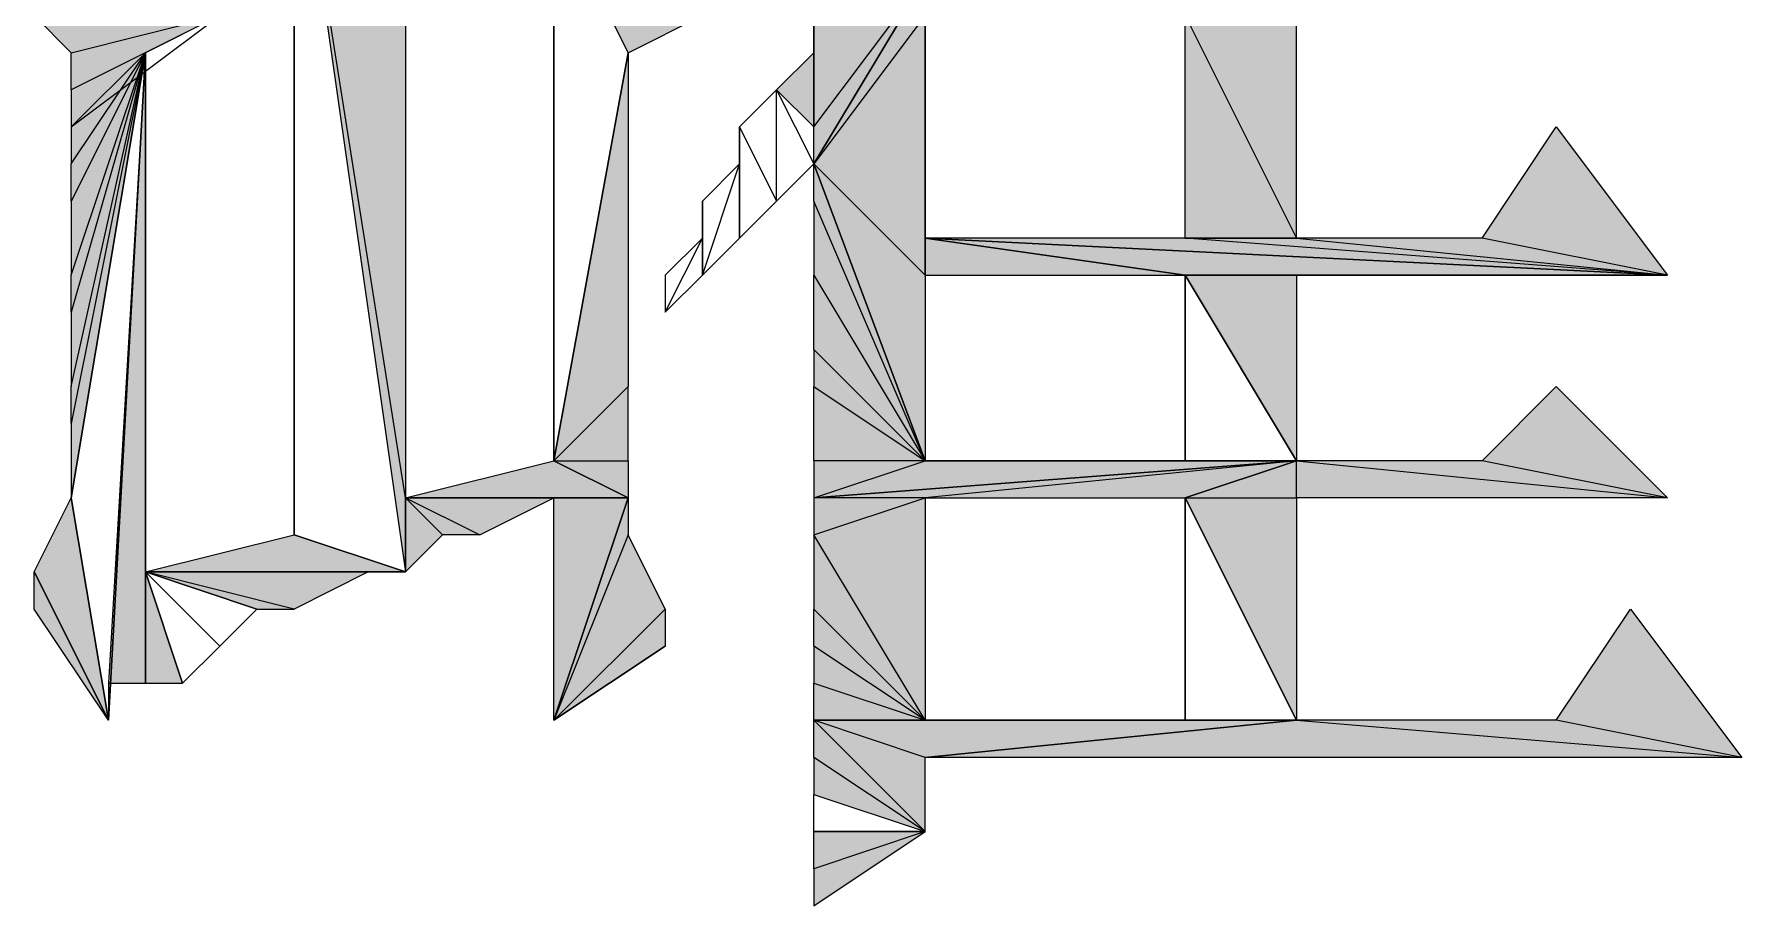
# Model space of a CAD drawing. Header units: inches. Extents: x -244 to 17, y 0 to 370.
# Drawn here: x -30.342 to -27.421, y 22.49 to 23.982 of the extents above; entities that cross this region are included whole.
import ezdxf

# ---------------------------------------------------------------- set-up
doc = ezdxf.new("R2010")
doc.units = ezdxf.units.IN
doc.header["$MEASUREMENT"] = 0
doc.layers.add('图层 1', color=7, linetype='Continuous')

# ---------------------------------------------------------------- blocks, each defined once
blk = doc.blocks.new('block 2')
at = {"layer": '图层 1', "true_color": 0xffffff}
h = blk.add_hatch(color=7, dxfattribs=at)
h.dxf.hatch_style = 2
h.paths.add_polyline_path([(43.18, 50.9905), (43.3069, 50.9272), (42.9261, 50.8634)])
h = blk.add_hatch(color=7, dxfattribs=at)
h.dxf.hatch_style = 2
h.paths.add_polyline_path([(43.1166, 50.9905), (43.18, 50.9905), (42.9261, 50.8634)])
h = blk.add_hatch(color=7, dxfattribs=at)
h.dxf.hatch_style = 2
h.paths.add_polyline_path([(44.1326, 50.6729), (44.1326, 50.9905), (44.196, 50.9905)])
h.paths.add_polyline_path([(44.069, 50.9272), (44.1326, 50.6729), (44.1326, 50.9905)])
h = blk.add_hatch(color=7, dxfattribs=at)
h.dxf.hatch_style = 2
h.paths.add_polyline_path([(44.069, 50.8), (43.4341, 50.9272), (43.4975, 50.9272)])
h.paths.add_polyline_path([(43.3069, 50.9272), (44.069, 50.8), (43.4341, 50.9272)])
h = blk.add_hatch(color=7, dxfattribs=at)
h.dxf.hatch_style = 2
h.paths.add_polyline_path([(44.069, 50.8), (43.6246, 50.9272), (43.688, 50.9272)])
h.paths.add_polyline_path([(43.4975, 50.9272), (44.069, 50.8), (43.6246, 50.9272)])
h = blk.add_hatch(color=7, dxfattribs=at)
h.dxf.hatch_style = 2
h.paths.add_polyline_path([(44.069, 50.8), (43.8151, 50.9272), (43.8785, 50.9272)])
h.paths.add_polyline_path([(43.688, 50.9272), (44.069, 50.8), (43.8151, 50.9272)])
h = blk.add_hatch(color=7, dxfattribs=at)
h.dxf.hatch_style = 2
h.paths.add_polyline_path([(44.1326, 50.6729), (44.0056, 50.9272), (44.069, 50.9272)])
h.paths.add_polyline_path([(43.942, 50.9272), (44.1326, 50.6729), (44.0056, 50.9272)])
h.paths.add_polyline_path([(44.069, 50.8), (43.942, 50.9272), (44.1326, 50.6729)])
h.paths.add_polyline_path([(43.8785, 50.9272), (44.069, 50.8), (43.942, 50.9272)])
h = blk.add_hatch(color=7, dxfattribs=at)
h.dxf.hatch_style = 2
h.paths.add_polyline_path([(44.069, 50.8), (42.9895, 50.8634), (42.9261, 50.8634)])
h.paths.add_polyline_path([(42.9895, 50.8), (44.069, 50.8), (42.9895, 50.8634)])
h = blk.add_hatch(color=7, dxfattribs=at)
h.dxf.hatch_style = 2
h.paths.add_polyline_path([(43.18, 50.8), (42.9895, 50.8), (42.9895, 50.7366)])
h = blk.add_hatch(color=7, dxfattribs=at)
h.dxf.hatch_style = 2
h.paths.add_polyline_path([(43.1166, 50.5461), (43.18, 50.8), (43.18, 50.419)])
h.paths.add_polyline_path([(43.1166, 50.6095), (43.1166, 50.5461), (43.18, 50.8)])
h = blk.add_hatch(color=7, dxfattribs=at)
h.dxf.hatch_style = 2
h.paths.add_polyline_path([(43.18, 50.8), (43.2436, 50.5461), (43.18, 50.3556)])
h = blk.add_hatch(color=7, dxfattribs=at)
h.dxf.hatch_style = 2
h.paths.add_polyline_path([(43.3069, 50.3556), (44.5136, 50.5461), (43.18, 50.3556)])
h.paths.add_polyline_path([(44.5136, 50.3556), (43.3069, 50.3556), (44.5136, 50.5461)])
h = blk.add_hatch(color=7, dxfattribs=at)
h.dxf.hatch_style = 2
h.paths.add_polyline_path([(43.3069, 50.3556), (43.2436, 50.2285), (43.3069, 50.1014)])
h.paths.add_polyline_path([(43.2436, 50.2919), (43.3069, 50.3556), (43.2436, 50.2285)])
h.paths.add_polyline_path([(43.18, 50.3556), (43.2436, 50.2919), (43.3069, 50.3556)])
h = blk.add_hatch(color=7, dxfattribs=at)
h.dxf.hatch_style = 2
h.paths.add_polyline_path([(43.3069, 50.3556), (43.3705, 50.1014), (43.3069, 49.9746)])
h = blk.add_hatch(color=7, dxfattribs=at)
h.dxf.hatch_style = 2
h.paths.add_polyline_path([(42.9261, 50.1014), (43.1166, 49.9112), (43.053, 49.9112)])
h.paths.add_polyline_path([(43.2436, 49.9746), (42.9261, 50.1014), (43.1166, 49.9112)])
h.paths.add_polyline_path([(43.3069, 49.9746), (43.2436, 49.9746), (42.9261, 50.1014)])
h = blk.add_hatch(color=7, dxfattribs=at)
h.dxf.hatch_style = 2
h.paths.add_polyline_path([(43.3069, 49.9746), (42.9261, 50.1014), (43.3069, 50.1014)])
h = blk.add_hatch(color=7, dxfattribs=at)
h.dxf.hatch_style = 2
h.paths.add_polyline_path([(43.3705, 50.1014), (43.3705, 49.9746), (43.3069, 49.9746)])
h.paths.add_polyline_path([(43.4975, 49.9746), (43.3705, 50.1014), (43.3705, 49.9746)])
h.paths.add_polyline_path([(44.069, 49.9746), (43.4975, 49.9746), (43.3705, 50.1014)])
h = blk.add_hatch(color=7, dxfattribs=at)
h.dxf.hatch_style = 2
h.paths.add_polyline_path([(44.3231, 50.1014), (44.069, 49.9746), (44.1326, 49.8475)])
h = blk.add_hatch(color=7, dxfattribs=at)
h.dxf.hatch_style = 2
h.paths.add_polyline_path([(44.0056, 49.7207), (44.069, 49.657), (43.942, 49.657)])
h = blk.add_hatch(color=7, dxfattribs=at)
h.dxf.hatch_style = 2
h.paths.add_polyline_path([(42.7356, 49.4664), (42.672, 49.657), (42.6085, 49.657)])
h.paths.add_polyline_path([(42.7356, 49.657), (42.7356, 49.4664), (42.672, 49.657)])
h = blk.add_hatch(color=7, dxfattribs=at)
h.dxf.hatch_style = 2
h.paths.add_polyline_path([(42.8625, 49.4664), (42.9261, 49.657), (42.9261, 48.8315)])
h.paths.add_polyline_path([(42.7356, 49.4664), (42.8625, 49.4664), (42.9261, 49.657)])
h = blk.add_hatch(color=7, dxfattribs=at)
h.dxf.hatch_style = 2
h.paths.add_polyline_path([(42.7356, 49.4664), (42.8625, 49.657), (42.799, 49.657)])
h.paths.add_polyline_path([(42.9261, 49.657), (42.7356, 49.4664), (42.8625, 49.657)])
h = blk.add_hatch(color=7, dxfattribs=at)
h.dxf.hatch_style = 2
h.paths.add_polyline_path([(42.9261, 49.4664), (43.2436, 49.657), (43.1166, 49.657)])
h.paths.add_polyline_path([(43.3069, 49.4664), (42.9261, 49.4664), (43.2436, 49.657)])
h = blk.add_hatch(color=7, dxfattribs=at)
h.dxf.hatch_style = 2
h.paths.add_polyline_path([(42.9261, 49.4664), (43.053, 49.657), (42.9895, 49.657)])
h.paths.add_polyline_path([(43.1166, 49.657), (42.9261, 49.4664), (43.053, 49.657)])
h = blk.add_hatch(color=7, dxfattribs=at)
h.dxf.hatch_style = 2
h.paths.add_polyline_path([(42.9895, 49.657), (42.9261, 49.4664), (42.9261, 49.657)])
h = blk.add_hatch(color=7, dxfattribs=at)
h.dxf.hatch_style = 2
h.paths.add_polyline_path([(43.3069, 49.4664), (43.3069, 49.657), (43.2436, 49.657)])
h.paths.add_polyline_path([(43.3705, 48.8315), (43.3069, 49.4664), (43.3069, 49.657)])
h.paths.add_polyline_path([(43.3069, 49.022), (43.3705, 48.8315), (43.3069, 49.4664)])
h = blk.add_hatch(color=7, dxfattribs=at)
h.dxf.hatch_style = 2
h.paths.add_polyline_path([(43.3705, 49.4664), (43.3705, 49.657), (43.3069, 49.657)])
h.paths.add_polyline_path([(43.4975, 49.657), (43.3705, 49.4664), (43.3705, 49.657)])
h = blk.add_hatch(color=7, dxfattribs=at)
h.dxf.hatch_style = 2
h.paths.add_polyline_path([(43.3069, 49.657), (43.3705, 49.4664), (43.3705, 48.8315)])
h = blk.add_hatch(color=7, dxfattribs=at)
h.dxf.hatch_style = 2
h.paths.add_polyline_path([(43.8785, 49.657), (43.688, 49.4664), (43.3705, 49.4664)])
h.paths.add_polyline_path([(44.1326, 49.4664), (43.8785, 49.657), (43.688, 49.4664)])
h.paths.add_polyline_path([(44.196, 49.4664), (44.1326, 49.4664), (43.8785, 49.657)])
h = blk.add_hatch(color=7, dxfattribs=at)
h.dxf.hatch_style = 2
h.paths.add_polyline_path([(43.3705, 49.4664), (43.8151, 49.657), (43.688, 49.657)])
h.paths.add_polyline_path([(43.8785, 49.657), (43.3705, 49.4664), (43.8151, 49.657)])
h = blk.add_hatch(color=7, dxfattribs=at)
h.dxf.hatch_style = 2
h.paths.add_polyline_path([(43.3705, 49.4664), (43.561, 49.657), (43.4975, 49.657)])
h.paths.add_polyline_path([(43.688, 49.657), (43.3705, 49.4664), (43.561, 49.657)])
h = blk.add_hatch(color=7, dxfattribs=at)
h.dxf.hatch_style = 2
h.paths.add_polyline_path([(43.942, 49.657), (44.196, 49.4664), (44.1326, 49.657)])
h.paths.add_polyline_path([(43.8785, 49.657), (43.942, 49.657), (44.196, 49.4664)])
h = blk.add_hatch(color=7, dxfattribs=at)
h.dxf.hatch_style = 2
h.paths.add_polyline_path([(42.8625, 49.4664), (42.9261, 48.8315), (42.8625, 48.0694)])
h = blk.add_hatch(color=7, dxfattribs=at)
h.dxf.hatch_style = 2
h.paths.add_polyline_path([(43.688, 48.1966), (43.7515, 49.022), (43.7515, 49.4664)])
h.paths.add_polyline_path([(43.7515, 48.8315), (43.688, 48.1966), (43.7515, 49.022)])
h = blk.add_hatch(color=7, dxfattribs=at)
h.dxf.hatch_style = 2
h.paths.add_polyline_path([(43.7515, 49.4664), (43.688, 49.022), (43.688, 48.1966)])
h = blk.add_hatch(color=7, dxfattribs=at)
h.dxf.hatch_style = 2
h.paths.add_polyline_path([(43.7515, 49.4664), (43.688, 49.4664), (43.688, 49.022)])
h = blk.add_hatch(color=7, dxfattribs=at)
h.dxf.hatch_style = 2
h.paths.add_polyline_path([(43.3069, 49.022), (43.3069, 48.8315), (42.9261, 48.8315)])
h = blk.add_hatch(color=7, dxfattribs=at)
h.dxf.hatch_style = 2
h.paths.add_polyline_path([(43.3069, 48.8315), (43.3705, 48.8315), (43.3069, 48.1966)])
h.paths.add_polyline_path([(43.3069, 49.022), (43.3069, 48.8315), (43.3705, 48.8315)])
h = blk.add_hatch(color=7, dxfattribs=at)
h.dxf.hatch_style = 2
h.paths.add_polyline_path([(43.688, 49.022), (43.688, 48.8315), (43.3705, 48.8315)])
h = blk.add_hatch(color=7, dxfattribs=at)
h.dxf.hatch_style = 2
h.paths.add_polyline_path([(44.1326, 49.022), (43.7515, 48.8315), (43.7515, 49.022)])
h.paths.add_polyline_path([(44.1326, 48.8315), (44.1326, 49.022), (43.7515, 48.8315)])
h = blk.add_hatch(color=7, dxfattribs=at)
h.dxf.hatch_style = 2
h.paths.add_polyline_path([(42.8625, 48.0694), (42.9261, 48.3871), (42.9261, 48.8315)])
h.paths.add_polyline_path([(43.1166, 48.26), (42.8625, 48.0694), (42.9261, 48.3871)])
h = blk.add_hatch(color=7, dxfattribs=at)
h.dxf.hatch_style = 2
h.paths.add_polyline_path([(43.3069, 48.1966), (43.3705, 48.5139), (43.3705, 48.8315)])
h.paths.add_polyline_path([(43.4975, 48.3871), (43.3069, 48.1966), (43.3705, 48.5139)])
h = blk.add_hatch(color=7, dxfattribs=at)
h.dxf.hatch_style = 2
h.paths.add_polyline_path([(43.688, 48.1966), (43.7515, 48.5139), (43.7515, 48.8315)])
h.paths.add_polyline_path([(43.942, 48.3871), (43.688, 48.1966), (43.7515, 48.5139)])
at = {"layer": '图层 1', "lineweight": 0}
for points in [[(43.18, 50.9905), (43.3069, 50.9272), (42.9261, 50.8634), (43.18, 50.9905)], [(43.1166, 50.9905), (43.18, 50.9905), (42.9261, 50.8634), (43.1166, 50.9905)], [(44.069, 50.9272), (44.1326, 50.6729), (44.1326, 50.9905), (44.069, 50.9272)], [(43.3069, 50.9272), (42.9261, 50.8634), (44.069, 50.8), (43.3069, 50.9272)], [(43.3069, 50.9272), (44.069, 50.8), (43.4341, 50.9272), (43.3069, 50.9272)], [(44.069, 50.8), (43.4341, 50.9272), (43.4975, 50.9272), (44.069, 50.8)], [(43.4975, 50.9272), (44.069, 50.8), (43.6246, 50.9272), (43.4975, 50.9272)], [(44.069, 50.8), (43.6246, 50.9272), (43.688, 50.9272), (44.069, 50.8)], [(43.688, 50.9272), (44.069, 50.8), (43.8151, 50.9272), (43.688, 50.9272)], [(44.069, 50.8), (43.8151, 50.9272), (43.8785, 50.9272), (44.069, 50.8)], [(43.8785, 50.9272), (44.069, 50.8), (43.942, 50.9272), (43.8785, 50.9272)], [(43.942, 50.9272), (44.1326, 50.6729), (44.0056, 50.9272), (43.942, 50.9272)], [(44.069, 50.8), (43.942, 50.9272), (44.1326, 50.6729), (44.069, 50.8)], [(44.1326, 50.6729), (44.0056, 50.9272), (44.069, 50.9272), (44.1326, 50.6729)], [(44.069, 50.8), (42.9895, 50.8634), (42.9261, 50.8634), (44.069, 50.8)], [(42.9895, 50.8), (44.069, 50.8), (42.9895, 50.8634), (42.9895, 50.8)], [(42.9895, 50.7366), (43.053, 50.6729), (43.18, 50.8), (42.9895, 50.7366)], [(43.18, 50.8), (42.9895, 50.8), (42.9895, 50.7366), (43.18, 50.8)], [(44.069, 50.8), (43.18, 50.8), (42.9895, 50.8), (44.069, 50.8)], [(43.18, 50.8), (43.053, 50.6729), (43.1166, 50.6095), (43.18, 50.8)], [(43.1166, 50.5461), (43.18, 50.8), (43.18, 50.419), (43.1166, 50.5461)], [(43.1166, 50.6095), (43.1166, 50.5461), (43.18, 50.8), (43.1166, 50.6095)], [(43.18, 50.8), (43.18, 50.419), (43.18, 50.3556), (43.18, 50.8)], [(43.18, 50.8), (43.2436, 50.5461), (43.18, 50.3556), (43.18, 50.8)], [(43.3069, 50.3556), (44.5136, 50.5461), (43.18, 50.3556), (43.3069, 50.3556)], [(43.2436, 50.5461), (44.5136, 50.5461), (43.18, 50.3556), (43.2436, 50.5461)], [(44.5136, 50.3556), (43.3069, 50.3556), (44.5136, 50.5461), (44.5136, 50.3556)], [(43.18, 50.3556), (43.2436, 50.2919), (43.3069, 50.3556), (43.18, 50.3556)], [(43.3069, 50.3556), (43.2436, 50.2285), (43.3069, 50.1014), (43.3069, 50.3556)], [(43.2436, 50.2919), (43.3069, 50.3556), (43.2436, 50.2285), (43.2436, 50.2919)], [(43.3069, 50.3556), (43.3705, 50.1014), (43.3069, 49.9746), (43.3069, 50.3556)], [(43.3069, 50.3556), (43.3069, 50.1014), (43.3069, 49.9746), (43.3069, 50.3556)], [(42.9261, 50.1014), (43.1166, 49.9112), (43.053, 49.9112), (42.9261, 50.1014)], [(43.2436, 49.9746), (42.9261, 50.1014), (43.1166, 49.9112), (43.2436, 49.9746)], [(43.3069, 49.9746), (43.2436, 49.9746), (42.9261, 50.1014), (43.3069, 49.9746)], [(43.3069, 49.9746), (42.9261, 50.1014), (43.3069, 50.1014), (43.3069, 49.9746)], [(43.3705, 50.1014), (43.3705, 49.9746), (43.3069, 49.9746), (43.3705, 50.1014)], [(43.3705, 50.1014), (44.3231, 50.1014), (44.069, 49.9746), (43.3705, 50.1014)], [(43.4975, 49.9746), (43.3705, 50.1014), (43.3705, 49.9746), (43.4975, 49.9746)], [(44.069, 49.9746), (43.4975, 49.9746), (43.3705, 50.1014), (44.069, 49.9746)], [(44.3231, 50.1014), (44.069, 49.9746), (44.1326, 49.8475), (44.3231, 50.1014)], [(43.6246, 49.9112), (43.7515, 49.8475), (43.688, 49.8475), (43.6246, 49.9112)], [(43.688, 49.9112), (43.6246, 49.9112), (43.7515, 49.8475), (43.688, 49.9112)], [(43.688, 49.8475), (43.8785, 49.7841), (43.7515, 49.7841), (43.688, 49.8475)], [(43.8151, 49.8475), (43.688, 49.8475), (43.8785, 49.7841), (43.8151, 49.8475)], [(43.7515, 49.8475), (43.688, 49.8475), (43.8151, 49.8475), (43.7515, 49.8475)], [(43.7515, 49.7841), (43.942, 49.7841), (43.8151, 49.7207), (43.7515, 49.7841)], [(43.8785, 49.7841), (43.7515, 49.7841), (43.942, 49.7841), (43.8785, 49.7841)], [(43.942, 49.7841), (43.8151, 49.7207), (44.0056, 49.7207), (43.942, 49.7841)], [(43.8151, 49.7207), (44.0056, 49.7207), (43.8785, 49.657), (43.8151, 49.7207)], [(44.0056, 49.7207), (43.8785, 49.657), (43.942, 49.657), (44.0056, 49.7207)], [(44.0056, 49.7207), (44.069, 49.657), (43.942, 49.657), (44.0056, 49.7207)], [(42.7356, 49.4664), (42.672, 49.657), (42.6085, 49.657), (42.7356, 49.4664)], [(42.7356, 49.657), (42.7356, 49.4664), (42.672, 49.657), (42.7356, 49.657)], [(42.7356, 49.4664), (42.8625, 49.4664), (42.9261, 49.657), (42.7356, 49.4664)], [(42.7356, 49.4664), (42.8625, 49.657), (42.799, 49.657), (42.7356, 49.4664)], [(42.9261, 49.657), (42.7356, 49.4664), (42.8625, 49.657), (42.9261, 49.657)], [(42.799, 49.657), (42.7356, 49.4664), (42.7356, 49.657), (42.799, 49.657)], [(42.8625, 49.4664), (42.9261, 49.657), (42.9261, 48.8315), (42.8625, 49.4664)], [(42.9261, 49.4664), (43.2436, 49.657), (43.1166, 49.657), (42.9261, 49.4664)], [(43.3069, 49.4664), (42.9261, 49.4664), (43.2436, 49.657), (43.3069, 49.4664)], [(42.9261, 49.4664), (43.053, 49.657), (42.9895, 49.657), (42.9261, 49.4664)], [(43.1166, 49.657), (42.9261, 49.4664), (43.053, 49.657), (43.1166, 49.657)], [(42.9261, 49.4664), (42.9261, 49.657), (42.9261, 48.8315), (42.9261, 49.4664)], [(42.9895, 49.657), (42.9261, 49.4664), (42.9261, 49.657), (42.9895, 49.657)], [(43.3069, 49.4664), (43.3069, 49.657), (43.2436, 49.657), (43.3069, 49.4664)], [(43.3705, 48.8315), (43.3069, 49.4664), (43.3069, 49.657), (43.3705, 48.8315)], [(43.3705, 49.4664), (43.3705, 49.657), (43.3069, 49.657), (43.3705, 49.4664)], [(43.3069, 49.657), (43.3705, 49.4664), (43.3705, 48.8315), (43.3069, 49.657)], [(43.8785, 49.657), (43.688, 49.4664), (43.3705, 49.4664), (43.8785, 49.657)], [(43.3705, 49.4664), (43.8151, 49.657), (43.688, 49.657), (43.3705, 49.4664)], [(43.8785, 49.657), (43.3705, 49.4664), (43.8151, 49.657), (43.8785, 49.657)], [(43.3705, 49.4664), (43.561, 49.657), (43.4975, 49.657), (43.3705, 49.4664)], [(43.688, 49.657), (43.3705, 49.4664), (43.561, 49.657), (43.688, 49.657)], [(43.4975, 49.657), (43.3705, 49.4664), (43.3705, 49.657), (43.4975, 49.657)], [(44.1326, 49.4664), (43.8785, 49.657), (43.688, 49.4664), (44.1326, 49.4664)], [(44.196, 49.4664), (44.1326, 49.4664), (43.8785, 49.657), (44.196, 49.4664)], [(43.8785, 49.657), (43.942, 49.657), (44.196, 49.4664), (43.8785, 49.657)], [(43.942, 49.657), (44.196, 49.4664), (44.1326, 49.657), (43.942, 49.657)], [(44.069, 49.657), (44.1326, 49.657), (43.942, 49.657), (44.069, 49.657)], [(42.8625, 49.4664), (42.9261, 48.8315), (42.8625, 48.0694), (42.8625, 49.4664)], [(43.3069, 49.022), (43.3705, 48.8315), (43.3069, 49.4664), (43.3069, 49.022)], [(43.688, 48.1966), (43.7515, 49.022), (43.7515, 49.4664), (43.688, 48.1966)], [(43.7515, 49.4664), (43.688, 49.022), (43.688, 48.1966), (43.7515, 49.4664)], [(43.7515, 49.4664), (43.688, 49.4664), (43.688, 49.022), (43.7515, 49.4664)], [(44.1326, 49.4664), (43.7515, 49.4664), (43.688, 49.4664), (44.1326, 49.4664)], [(43.3069, 49.022), (43.3069, 48.8315), (42.9261, 48.8315), (43.3069, 49.022)], [(42.9261, 49.022), (43.3069, 49.022), (42.9261, 48.8315), (42.9261, 49.022)], [(43.3069, 49.022), (43.3069, 48.8315), (43.3705, 48.8315), (43.3069, 49.022)], [(43.688, 49.022), (43.688, 48.8315), (43.3705, 48.8315), (43.688, 49.022)], [(43.3705, 49.022), (43.688, 49.022), (43.3705, 48.8315), (43.3705, 49.022)], [(43.7515, 48.8315), (43.688, 48.1966), (43.7515, 49.022), (43.7515, 48.8315)], [(43.688, 49.022), (43.688, 48.8315), (43.688, 48.1966), (43.688, 49.022)], [(44.1326, 49.022), (43.7515, 48.8315), (43.7515, 49.022), (44.1326, 49.022)], [(44.1326, 48.8315), (44.1326, 49.022), (43.7515, 48.8315), (44.1326, 48.8315)], [(42.8625, 48.0694), (42.9261, 48.3871), (42.9261, 48.8315), (42.8625, 48.0694)], [(43.3069, 48.1966), (43.3705, 48.5139), (43.3705, 48.8315), (43.3069, 48.1966)], [(43.3069, 48.8315), (43.3705, 48.8315), (43.3069, 48.1966), (43.3069, 48.8315)], [(43.688, 48.1966), (43.7515, 48.5139), (43.7515, 48.8315), (43.688, 48.1966)], [(43.4975, 48.3871), (43.3069, 48.1966), (43.3705, 48.5139), (43.4975, 48.3871)], [(43.942, 48.3871), (43.688, 48.1966), (43.7515, 48.5139), (43.942, 48.3871)], [(43.1166, 48.26), (42.8625, 48.0694), (42.9261, 48.3871), (43.1166, 48.26)]]:
    blk.add_lwpolyline(points, dxfattribs=at)
at = {"layer": '图层 1', "color": 7, "lineweight": 13, "true_color": 0xffffff}
for points in [[(43.18, 50.9905), (43.3069, 50.9272), (42.9261, 50.8634), (43.18, 50.9905)], [(43.1166, 50.9905), (43.18, 50.9905), (42.9261, 50.8634), (43.1166, 50.9905)], [(44.069, 50.9272), (44.1326, 50.6729), (44.1326, 50.9905), (44.069, 50.9272)], [(43.3069, 50.9272), (42.9261, 50.8634), (44.069, 50.8), (43.3069, 50.9272)], [(43.3069, 50.9272), (44.069, 50.8), (43.4341, 50.9272), (43.3069, 50.9272)], [(44.069, 50.8), (43.4341, 50.9272), (43.4975, 50.9272), (44.069, 50.8)], [(43.4975, 50.9272), (44.069, 50.8), (43.6246, 50.9272), (43.4975, 50.9272)], [(44.069, 50.8), (43.6246, 50.9272), (43.688, 50.9272), (44.069, 50.8)], [(43.688, 50.9272), (44.069, 50.8), (43.8151, 50.9272), (43.688, 50.9272)], [(44.069, 50.8), (43.8151, 50.9272), (43.8785, 50.9272), (44.069, 50.8)], [(43.8785, 50.9272), (44.069, 50.8), (43.942, 50.9272), (43.8785, 50.9272)], [(43.942, 50.9272), (44.1326, 50.6729), (44.0056, 50.9272), (43.942, 50.9272)], [(44.069, 50.8), (43.942, 50.9272), (44.1326, 50.6729), (44.069, 50.8)], [(44.1326, 50.6729), (44.0056, 50.9272), (44.069, 50.9272), (44.1326, 50.6729)], [(44.069, 50.8), (42.9895, 50.8634), (42.9261, 50.8634), (44.069, 50.8)], [(42.9895, 50.8), (44.069, 50.8), (42.9895, 50.8634), (42.9895, 50.8)], [(42.9895, 50.7366), (43.053, 50.6729), (43.18, 50.8), (42.9895, 50.7366)], [(43.18, 50.8), (42.9895, 50.8), (42.9895, 50.7366), (43.18, 50.8)], [(44.069, 50.8), (43.18, 50.8), (42.9895, 50.8), (44.069, 50.8)], [(43.18, 50.8), (43.053, 50.6729), (43.1166, 50.6095), (43.18, 50.8)], [(43.1166, 50.5461), (43.18, 50.8), (43.18, 50.419), (43.1166, 50.5461)], [(43.1166, 50.6095), (43.1166, 50.5461), (43.18, 50.8), (43.1166, 50.6095)], [(43.18, 50.8), (43.18, 50.419), (43.18, 50.3556), (43.18, 50.8)], [(43.18, 50.8), (43.2436, 50.5461), (43.18, 50.3556), (43.18, 50.8)], [(43.3069, 50.3556), (44.5136, 50.5461), (43.18, 50.3556), (43.3069, 50.3556)], [(43.2436, 50.5461), (44.5136, 50.5461), (43.18, 50.3556), (43.2436, 50.5461)], [(44.5136, 50.3556), (43.3069, 50.3556), (44.5136, 50.5461), (44.5136, 50.3556)], [(43.18, 50.3556), (43.2436, 50.2919), (43.3069, 50.3556), (43.18, 50.3556)], [(43.3069, 50.3556), (43.2436, 50.2285), (43.3069, 50.1014), (43.3069, 50.3556)], [(43.2436, 50.2919), (43.3069, 50.3556), (43.2436, 50.2285), (43.2436, 50.2919)], [(43.3069, 50.3556), (43.3705, 50.1014), (43.3069, 49.9746), (43.3069, 50.3556)], [(43.3069, 50.3556), (43.3069, 50.1014), (43.3069, 49.9746), (43.3069, 50.3556)], [(42.9261, 50.1014), (43.1166, 49.9112), (43.053, 49.9112), (42.9261, 50.1014)], [(43.2436, 49.9746), (42.9261, 50.1014), (43.1166, 49.9112), (43.2436, 49.9746)], [(43.3069, 49.9746), (43.2436, 49.9746), (42.9261, 50.1014), (43.3069, 49.9746)], [(43.3069, 49.9746), (42.9261, 50.1014), (43.3069, 50.1014), (43.3069, 49.9746)], [(43.3705, 50.1014), (43.3705, 49.9746), (43.3069, 49.9746), (43.3705, 50.1014)], [(43.3705, 50.1014), (44.3231, 50.1014), (44.069, 49.9746), (43.3705, 50.1014)], [(43.4975, 49.9746), (43.3705, 50.1014), (43.3705, 49.9746), (43.4975, 49.9746)], [(44.069, 49.9746), (43.4975, 49.9746), (43.3705, 50.1014), (44.069, 49.9746)], [(44.3231, 50.1014), (44.069, 49.9746), (44.1326, 49.8475), (44.3231, 50.1014)], [(43.6246, 49.9112), (43.7515, 49.8475), (43.688, 49.8475), (43.6246, 49.9112)], [(43.688, 49.9112), (43.6246, 49.9112), (43.7515, 49.8475), (43.688, 49.9112)], [(43.688, 49.8475), (43.8785, 49.7841), (43.7515, 49.7841), (43.688, 49.8475)], [(43.8151, 49.8475), (43.688, 49.8475), (43.8785, 49.7841), (43.8151, 49.8475)], [(43.7515, 49.8475), (43.688, 49.8475), (43.8151, 49.8475), (43.7515, 49.8475)], [(43.7515, 49.7841), (43.942, 49.7841), (43.8151, 49.7207), (43.7515, 49.7841)], [(43.8785, 49.7841), (43.7515, 49.7841), (43.942, 49.7841), (43.8785, 49.7841)], [(43.942, 49.7841), (43.8151, 49.7207), (44.0056, 49.7207), (43.942, 49.7841)], [(43.8151, 49.7207), (44.0056, 49.7207), (43.8785, 49.657), (43.8151, 49.7207)], [(44.0056, 49.7207), (43.8785, 49.657), (43.942, 49.657), (44.0056, 49.7207)], [(44.0056, 49.7207), (44.069, 49.657), (43.942, 49.657), (44.0056, 49.7207)], [(42.7356, 49.4664), (42.672, 49.657), (42.6085, 49.657), (42.7356, 49.4664)], [(42.7356, 49.657), (42.7356, 49.4664), (42.672, 49.657), (42.7356, 49.657)], [(42.7356, 49.4664), (42.8625, 49.4664), (42.9261, 49.657), (42.7356, 49.4664)], [(42.7356, 49.4664), (42.8625, 49.657), (42.799, 49.657), (42.7356, 49.4664)], [(42.9261, 49.657), (42.7356, 49.4664), (42.8625, 49.657), (42.9261, 49.657)], [(42.799, 49.657), (42.7356, 49.4664), (42.7356, 49.657), (42.799, 49.657)], [(42.8625, 49.4664), (42.9261, 49.657), (42.9261, 48.8315), (42.8625, 49.4664)], [(42.9261, 49.4664), (43.2436, 49.657), (43.1166, 49.657), (42.9261, 49.4664)], [(43.3069, 49.4664), (42.9261, 49.4664), (43.2436, 49.657), (43.3069, 49.4664)], [(42.9261, 49.4664), (43.053, 49.657), (42.9895, 49.657), (42.9261, 49.4664)], [(43.1166, 49.657), (42.9261, 49.4664), (43.053, 49.657), (43.1166, 49.657)], [(42.9261, 49.4664), (42.9261, 49.657), (42.9261, 48.8315), (42.9261, 49.4664)], [(42.9895, 49.657), (42.9261, 49.4664), (42.9261, 49.657), (42.9895, 49.657)], [(43.3069, 49.4664), (43.3069, 49.657), (43.2436, 49.657), (43.3069, 49.4664)], [(43.3705, 48.8315), (43.3069, 49.4664), (43.3069, 49.657), (43.3705, 48.8315)], [(43.3705, 49.4664), (43.3705, 49.657), (43.3069, 49.657), (43.3705, 49.4664)], [(43.3069, 49.657), (43.3705, 49.4664), (43.3705, 48.8315), (43.3069, 49.657)], [(43.8785, 49.657), (43.688, 49.4664), (43.3705, 49.4664), (43.8785, 49.657)], [(43.3705, 49.4664), (43.8151, 49.657), (43.688, 49.657), (43.3705, 49.4664)], [(43.8785, 49.657), (43.3705, 49.4664), (43.8151, 49.657), (43.8785, 49.657)], [(43.3705, 49.4664), (43.561, 49.657), (43.4975, 49.657), (43.3705, 49.4664)], [(43.688, 49.657), (43.3705, 49.4664), (43.561, 49.657), (43.688, 49.657)], [(43.4975, 49.657), (43.3705, 49.4664), (43.3705, 49.657), (43.4975, 49.657)], [(44.1326, 49.4664), (43.8785, 49.657), (43.688, 49.4664), (44.1326, 49.4664)], [(44.196, 49.4664), (44.1326, 49.4664), (43.8785, 49.657), (44.196, 49.4664)], [(43.8785, 49.657), (43.942, 49.657), (44.196, 49.4664), (43.8785, 49.657)], [(43.942, 49.657), (44.196, 49.4664), (44.1326, 49.657), (43.942, 49.657)], [(44.069, 49.657), (44.1326, 49.657), (43.942, 49.657), (44.069, 49.657)], [(42.8625, 49.4664), (42.9261, 48.8315), (42.8625, 48.0694), (42.8625, 49.4664)], [(43.3069, 49.022), (43.3705, 48.8315), (43.3069, 49.4664), (43.3069, 49.022)], [(43.688, 48.1966), (43.7515, 49.022), (43.7515, 49.4664), (43.688, 48.1966)], [(43.7515, 49.4664), (43.688, 49.022), (43.688, 48.1966), (43.7515, 49.4664)], [(43.7515, 49.4664), (43.688, 49.4664), (43.688, 49.022), (43.7515, 49.4664)], [(44.1326, 49.4664), (43.7515, 49.4664), (43.688, 49.4664), (44.1326, 49.4664)], [(43.3069, 49.022), (43.3069, 48.8315), (42.9261, 48.8315), (43.3069, 49.022)], [(42.9261, 49.022), (43.3069, 49.022), (42.9261, 48.8315), (42.9261, 49.022)], [(43.3069, 49.022), (43.3069, 48.8315), (43.3705, 48.8315), (43.3069, 49.022)], [(43.688, 49.022), (43.688, 48.8315), (43.3705, 48.8315), (43.688, 49.022)], [(43.3705, 49.022), (43.688, 49.022), (43.3705, 48.8315), (43.3705, 49.022)], [(43.7515, 48.8315), (43.688, 48.1966), (43.7515, 49.022), (43.7515, 48.8315)], [(43.688, 49.022), (43.688, 48.8315), (43.688, 48.1966), (43.688, 49.022)], [(44.1326, 49.022), (43.7515, 48.8315), (43.7515, 49.022), (44.1326, 49.022)], [(44.1326, 48.8315), (44.1326, 49.022), (43.7515, 48.8315), (44.1326, 48.8315)], [(42.8625, 48.0694), (42.9261, 48.3871), (42.9261, 48.8315), (42.8625, 48.0694)], [(43.3069, 48.1966), (43.3705, 48.5139), (43.3705, 48.8315), (43.3069, 48.1966)], [(43.3069, 48.8315), (43.3705, 48.8315), (43.3069, 48.1966), (43.3069, 48.8315)], [(43.688, 48.1966), (43.7515, 48.5139), (43.7515, 48.8315), (43.688, 48.1966)], [(43.4975, 48.3871), (43.3069, 48.1966), (43.3705, 48.5139), (43.4975, 48.3871)], [(43.942, 48.3871), (43.688, 48.1966), (43.7515, 48.5139), (43.942, 48.3871)], [(43.1166, 48.26), (42.8625, 48.0694), (42.9261, 48.3871), (43.1166, 48.26)]]:
    blk.add_lwpolyline(points, dxfattribs=at)
at = {"layer": '图层 1', "lineweight": 0}
for points, knots in [([(43.3069, 50.9272), (43.3069, 50.9272), (43.3069, 50.9272), (43.3069, 50.9272), (43.3069, 50.9272), (42.9261, 50.8634), (42.9261, 50.8634), (42.9261, 50.8634), (43.3069, 50.9272), (43.3069, 50.9272)], [0, 0, 0, 0, 1, 1, 1, 2, 2, 2, 3, 3, 3, 3]), ([(42.9261, 50.8634), (42.9261, 50.8634), (44.069, 50.8), (44.069, 50.8), (44.069, 50.8), (42.9261, 50.8634), (42.9261, 50.8634)], [0, 0, 0, 0, 1, 1, 1, 2, 2, 2, 2]), ([(43.053, 50.6729), (43.053, 50.6729), (43.18, 50.8), (43.18, 50.8), (43.18, 50.8), (43.053, 50.6729), (43.053, 50.6729)], [0, 0, 0, 0, 1, 1, 1, 2, 2, 2, 2]), ([(44.5136, 50.5461), (44.5136, 50.5461), (43.2436, 50.5461), (43.2436, 50.5461), (43.2436, 50.5461), (44.5136, 50.5461), (44.5136, 50.5461)], [0, 0, 0, 0, 1, 1, 1, 2, 2, 2, 2]), ([(43.053, 49.9112), (43.053, 49.9112), (43.053, 49.9112), (43.053, 49.9112), (43.053, 49.9112), (42.9261, 50.1014), (42.9261, 50.1014), (42.9261, 50.1014), (43.053, 49.9112), (43.053, 49.9112)], [0, 0, 0, 0, 1, 1, 1, 2, 2, 2, 3, 3, 3, 3]), ([(42.9261, 50.1014), (42.9261, 50.1014), (43.053, 49.9112), (43.053, 49.9112), (43.053, 49.9112), (42.9261, 50.1014), (42.9261, 50.1014)], [0, 0, 0, 0, 1, 1, 1, 2, 2, 2, 2]), ([(44.3231, 50.1014), (44.3231, 50.1014), (43.3705, 50.1014), (43.3705, 50.1014), (43.3705, 50.1014), (44.3231, 50.1014), (44.3231, 50.1014)], [0, 0, 0, 0, 1, 1, 1, 2, 2, 2, 2]), ([(43.688, 49.8475), (43.688, 49.8475), (43.8151, 49.8475), (43.8151, 49.8475), (43.8151, 49.8475), (43.688, 49.8475), (43.688, 49.8475)], [0, 0, 0, 0, 1, 1, 1, 2, 2, 2, 2]), ([(42.7356, 49.4664), (42.7356, 49.4664), (42.7356, 49.657), (42.7356, 49.657), (42.7356, 49.657), (42.7356, 49.4664), (42.7356, 49.4664)], [0, 0, 0, 0, 1, 1, 1, 2, 2, 2, 2]), ([(44.1326, 49.657), (44.1326, 49.657), (43.942, 49.657), (43.942, 49.657), (43.942, 49.657), (44.1326, 49.657), (44.1326, 49.657)], [0, 0, 0, 0, 1, 1, 1, 2, 2, 2, 2]), ([(42.9261, 49.4664), (42.9261, 49.4664), (42.9261, 49.022), (42.9261, 49.022), (42.9261, 49.022), (42.9261, 49.4664), (42.9261, 49.4664)], [0, 0, 0, 0, 1, 1, 1, 2, 2, 2, 2]), ([(43.3705, 49.4664), (43.3705, 49.4664), (43.3705, 49.022), (43.3705, 49.022), (43.3705, 49.022), (43.3705, 49.4664), (43.3705, 49.4664)], [0, 0, 0, 0, 1, 1, 1, 2, 2, 2, 2]), ([(43.3069, 49.022), (43.3069, 49.022), (42.9261, 49.022), (42.9261, 49.022), (42.9261, 49.022), (43.3069, 49.022), (43.3069, 49.022)], [0, 0, 0, 0, 1, 1, 1, 2, 2, 2, 2]), ([(43.688, 49.022), (43.688, 49.022), (43.3705, 49.022), (43.3705, 49.022), (43.3705, 49.022), (43.688, 49.022), (43.688, 49.022)], [0, 0, 0, 0, 1, 1, 1, 2, 2, 2, 2])]:
    blk.add_open_spline(points, degree=3, knots=knots, dxfattribs=at)
at = {"layer": '图层 1', "color": 7, "lineweight": 13, "true_color": 0xffffff}
for points, knots in [([(43.3069, 50.9272), (43.3069, 50.9272), (43.3069, 50.9272), (43.3069, 50.9272), (43.3069, 50.9272), (42.9261, 50.8634), (42.9261, 50.8634), (42.9261, 50.8634), (43.3069, 50.9272), (43.3069, 50.9272)], [0, 0, 0, 0, 1, 1, 1, 2, 2, 2, 3, 3, 3, 3]), ([(42.9261, 50.8634), (42.9261, 50.8634), (44.069, 50.8), (44.069, 50.8), (44.069, 50.8), (42.9261, 50.8634), (42.9261, 50.8634)], [0, 0, 0, 0, 1, 1, 1, 2, 2, 2, 2]), ([(43.053, 50.6729), (43.053, 50.6729), (43.18, 50.8), (43.18, 50.8), (43.18, 50.8), (43.053, 50.6729), (43.053, 50.6729)], [0, 0, 0, 0, 1, 1, 1, 2, 2, 2, 2]), ([(44.5136, 50.5461), (44.5136, 50.5461), (43.2436, 50.5461), (43.2436, 50.5461), (43.2436, 50.5461), (44.5136, 50.5461), (44.5136, 50.5461)], [0, 0, 0, 0, 1, 1, 1, 2, 2, 2, 2]), ([(43.053, 49.9112), (43.053, 49.9112), (43.053, 49.9112), (43.053, 49.9112), (43.053, 49.9112), (42.9261, 50.1014), (42.9261, 50.1014), (42.9261, 50.1014), (43.053, 49.9112), (43.053, 49.9112)], [0, 0, 0, 0, 1, 1, 1, 2, 2, 2, 3, 3, 3, 3]), ([(42.9261, 50.1014), (42.9261, 50.1014), (43.053, 49.9112), (43.053, 49.9112), (43.053, 49.9112), (42.9261, 50.1014), (42.9261, 50.1014)], [0, 0, 0, 0, 1, 1, 1, 2, 2, 2, 2]), ([(44.3231, 50.1014), (44.3231, 50.1014), (43.3705, 50.1014), (43.3705, 50.1014), (43.3705, 50.1014), (44.3231, 50.1014), (44.3231, 50.1014)], [0, 0, 0, 0, 1, 1, 1, 2, 2, 2, 2]), ([(43.688, 49.8475), (43.688, 49.8475), (43.8151, 49.8475), (43.8151, 49.8475), (43.8151, 49.8475), (43.688, 49.8475), (43.688, 49.8475)], [0, 0, 0, 0, 1, 1, 1, 2, 2, 2, 2]), ([(42.7356, 49.4664), (42.7356, 49.4664), (42.7356, 49.657), (42.7356, 49.657), (42.7356, 49.657), (42.7356, 49.4664), (42.7356, 49.4664)], [0, 0, 0, 0, 1, 1, 1, 2, 2, 2, 2]), ([(44.1326, 49.657), (44.1326, 49.657), (43.942, 49.657), (43.942, 49.657), (43.942, 49.657), (44.1326, 49.657), (44.1326, 49.657)], [0, 0, 0, 0, 1, 1, 1, 2, 2, 2, 2]), ([(42.9261, 49.4664), (42.9261, 49.4664), (42.9261, 49.022), (42.9261, 49.022), (42.9261, 49.022), (42.9261, 49.4664), (42.9261, 49.4664)], [0, 0, 0, 0, 1, 1, 1, 2, 2, 2, 2]), ([(43.3705, 49.4664), (43.3705, 49.4664), (43.3705, 49.022), (43.3705, 49.022), (43.3705, 49.022), (43.3705, 49.4664), (43.3705, 49.4664)], [0, 0, 0, 0, 1, 1, 1, 2, 2, 2, 2]), ([(43.3069, 49.022), (43.3069, 49.022), (42.9261, 49.022), (42.9261, 49.022), (42.9261, 49.022), (43.3069, 49.022), (43.3069, 49.022)], [0, 0, 0, 0, 1, 1, 1, 2, 2, 2, 2]), ([(43.688, 49.022), (43.688, 49.022), (43.3705, 49.022), (43.3705, 49.022), (43.3705, 49.022), (43.688, 49.022), (43.688, 49.022)], [0, 0, 0, 0, 1, 1, 1, 2, 2, 2, 2])]:
    blk.add_open_spline(points, degree=3, knots=knots, dxfattribs=at)

msp = doc.modelspace()

# ---------------------------------------------------------------- block references
at = {"layer": '图层 1', "rotation": 90}
msp.add_blockref('block 2', (20.6482, -20.1187), dxfattribs=at)

doc.saveas('drawing.dxf')
